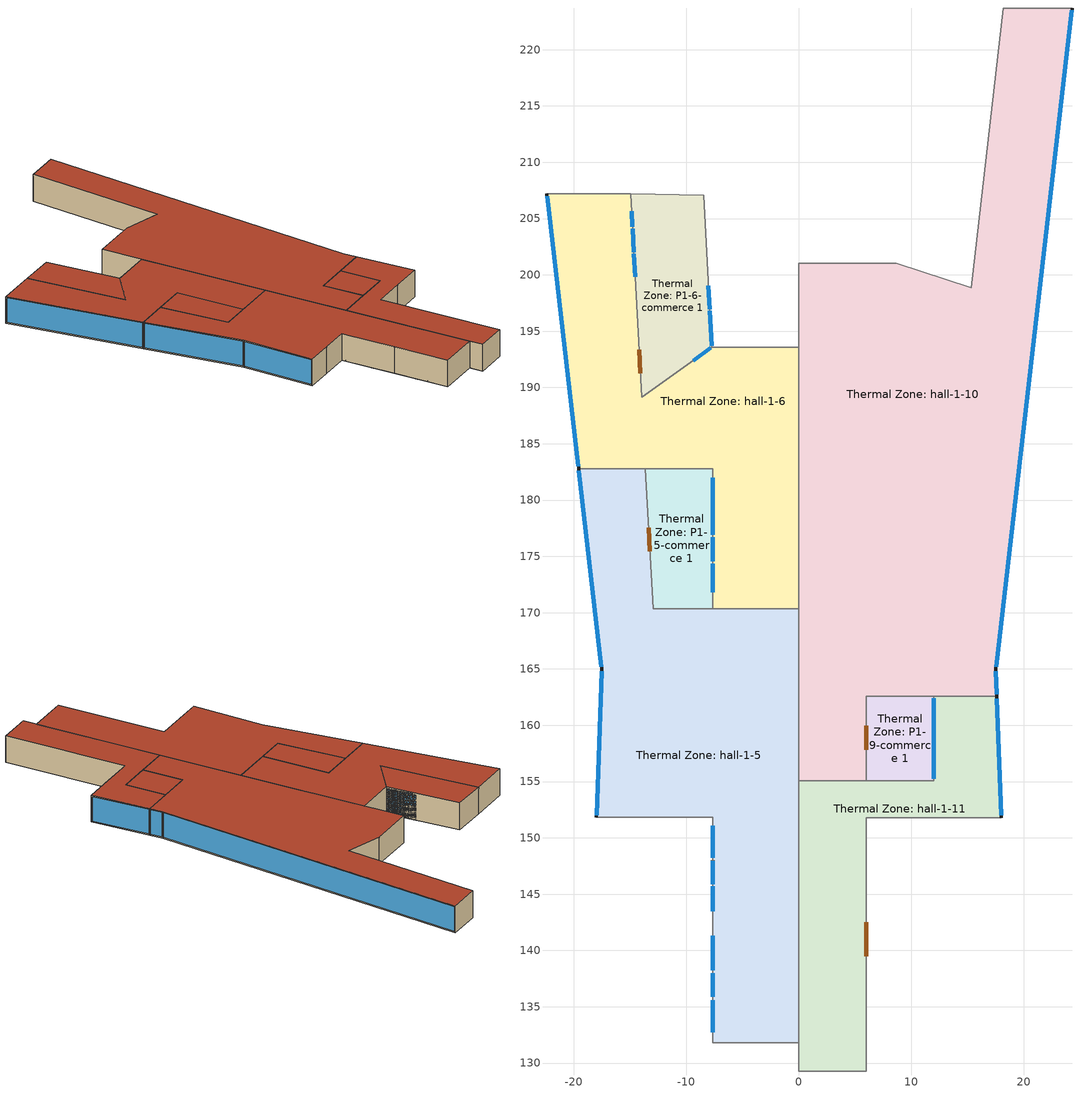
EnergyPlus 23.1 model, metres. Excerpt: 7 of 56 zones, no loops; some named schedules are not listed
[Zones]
Thermal Zone: hall-1-11
 floor ground (ExtSlabCarpet 4in ClimateZone 1-8): 17.59,162.56 17.97,151.8 6,151.8 6,129.3 0,129.3 0,155.06 12.01,155.06 12.01,162.56 z0
 wall outside (ASHRAE 189.1-2009 ExtWall Mass ClimateZone 5): 17.97,151.8 17.59,162.56 z0:5
 wall to Thermal Zone: hall-1-12 (Air Wall): 12.01,151.8 17.97,151.8 / 0,129.3 6,129.3 z0:5
 wall to Thermal Zone: P1-10-restroom 1 (Interior Wall): 6,129.3 6,151.8 12.01,151.8 z0:5
 wall to Thermal Zone: hall-1-4 (Air Wall): 0,131.82 0,129.3 z0:5
 wall to Thermal Zone: hall-1-5 (Air Wall): 0,155.06 0,131.82 z0:5
 wall to Thermal Zone: hall-1-10 (Air Wall): 6,155.06 0,155.06 / 17.59,162.56 12.01,162.56 z0:5
 wall to Thermal Zone: P1-9-commerce 1 (Interior Wall): 12.01,162.56 12.01,155.06 6,155.06 z0:5
 window (Curtain Window): 17.96,152 17.59,162.36 z0.2:4.8
 window inside (Interior Window): 12.01,162.38 12.01,155.24 z0.2:4.8
 door inside (Interior Door): 6,139.49 6,142.49 z0:2.5
 roof outside (ASHRAE 189.1-2009 ExtRoof IEAD ClimateZone 2-5): 6,129.3 6,151.8 17.97,151.8 17.59,162.56 12.01,162.56 12.01,155.06 0,155.06 0,129.3 z5
Thermal Zone: hall-1-5
 floor ground (ExtSlabCarpet 4in ClimateZone 1-8): -13.61,182.79 -12.95,170.34 0,170.34 0,131.82 -7.64,131.82 -7.64,151.82 -17.97,151.82 -17.5,165 -19.55,182.79 z0
 wall outside (ASHRAE 189.1-2009 ExtWall Mass ClimateZone 5): -19.55,182.79 -17.5,165 -17.97,151.82 z0:5
 wall to Thermal Zone: P1-5-commerce 1 (Interior Wall): -7.64,170.34 -12.95,170.34 -13.61,182.79 z0:5
 wall to Thermal Zone: hall-1-6 (Air Wall): 0,170.34 -7.64,170.34 / -13.61,182.79 -19.55,182.79 z0:5
 wall to Thermal Zone: hall-1-10 (Air Wall): 0,155.06 0,170.34 z0:5
 wall to Thermal Zone: hall-1-4 (Air Wall): -7.64,131.82 0,131.82 / -17.97,151.82 -12.95,151.82 z0:5
 wall to Thermal Zone: P1-4-commerce 1 (Interior Wall): -7.64,141.82 -7.64,131.82 z0:5
 wall to Thermal Zone: P1-4-dining 1 (Interior Wall): -12.95,151.82 -7.64,151.82 -7.64,141.82 z0:5
 window (Curtain Window): -19.53,182.6 -17.52,165.2 / -17.51,164.8 -17.96,152.02 z0.2:4.8
 window inside (Interior Window): -7.64,141.3 -7.64,138.24 / -7.64,135.59 -7.64,132.75 / -7.64,151.06 -7.64,148.21 / -7.64,145.7 -7.64,143.5 z0.2:4.8; -7.64,137.97 -7.64,135.87 z2.74:4.8; -7.64,147.98 -7.64,145.89 z2.72:4.8
 door inside (Interior Door): -13.22,175.45 -13.33,177.55 / -7.64,147.99 -7.64,145.89 / -7.64,137.97 -7.64,135.87 z0:2.5
 roof outside (ASHRAE 189.1-2009 ExtRoof IEAD ClimateZone 2-5): 0,131.82 0,170.34 -12.95,170.34 -13.61,182.79 -19.55,182.79 -17.5,165 -17.97,151.82 -7.64,151.82 -7.64,131.82 z5
Thermal Zone: hall-1-10
 floor ground (ExtSlabCarpet 4in ClimateZone 1-8): 24.27,223.7 17.5,165 17.59,162.56 6,162.56 6,155.06 0,155.06 0,201.04 8.64,201.04 15.3,198.86 18.17,223.7 z0
 wall outside (ASHRAE 189.1-2009 ExtWall Mass ClimateZone 5): 17.59,162.56 17.5,165 24.27,223.7 z0:5
 wall to Thermal Zone: P1-9-commerce 1 (Interior Wall): 6,155.06 6,162.56 12,162.56 z0:5
 wall to Thermal Zone: hall-1-6 (Air Wall): 0,193.57 0,170.34 z0:5
 wall to Thermal Zone: hall-1-7 (Air Wall): 0,201.04 0,193.57 z0:5
 wall to Thermal Zone: hall-1-9 (Air Wall): 8.64,201.04 0,201.04 / 24.27,223.7 18.17,223.7 z0:5
 wall to Thermal Zone: P1-8-restroom 1 (Interior Wall): 18.17,223.7 15.3,198.86 8.64,201.04 z0:5
 window (Curtain Window): 17.58,162.76 17.51,164.8 / 17.52,165.2 24.25,223.5 z0.2:4.8
 door inside (Interior Door): 6,157.84 6,159.94 z0:2.5
 roof outside (ASHRAE 189.1-2009 ExtRoof IEAD ClimateZone 2-5): 6,155.06 6,162.56 17.59,162.56 17.5,165 24.27,223.7 18.17,223.7 15.3,198.86 8.64,201.04 0,201.04 0,155.06 z5
Thermal Zone: P1-9-commerce 1
 floor ground (ExtSlabCarpet 4in ClimateZone 1-8): 12.01,162.56 12.01,155.06 6.01,155.06 6.01,162.56 z0
 roof outside (ASHRAE 189.1-2009 ExtRoof IEAD ClimateZone 2-5): 12.01,155.06 12.01,162.56 6.01,162.56 6.01,155.06 z5
Thermal Zone: hall-1-6
 floor ground (ExtSlabCarpet 4in ClimateZone 1-8): -14.93,207.19 -13.96,189.13 -7.73,193.57 0,193.57 0,170.34 -7.64,170.34 -7.64,182.79 -19.55,182.79 -22.37,207.19 z0
 wall outside (ASHRAE 189.1-2009 ExtWall Mass ClimateZone 5): -22.37,207.19 -19.55,182.79 z0:5
 wall to Thermal Zone: P1-6-commerce 1 (Interior Wall): -7.73,193.57 -13.96,189.13 -14.93,207.19 z0:5
 wall to Thermal Zone: hall-1-7 (Air Wall): 0,193.57 -7.73,193.57 / -14.93,207.19 -22.37,207.19 z0:5
 wall to Thermal Zone: P1-5-commerce 1 (Interior Wall): -13.61,182.79 -7.64,182.79 -7.64,170.34 z0:5
 window (Curtain Window): -22.35,206.99 -19.58,182.99 z0.2:4.8
 window inside (Interior Window): -7.64,181.98 -7.64,176.92 / -7.64,174.35 -7.64,171.83 / -7.82,193.51 -9.38,192.39 / -14.53,199.83 -14.64,201.87 / -14.77,204.29 -14.84,205.65 z0.2:4.8; -7.64,176.68 -7.64,174.58 z2.68:4.8; -14.65,202.02 -14.76,204.12 z2.65:4.8
 door inside (Interior Door): -14.65,202.02 -14.76,204.12 / -14.07,191.26 -14.18,193.36 / -7.64,176.68 -7.64,174.58 z0:2.5
 roof outside (ASHRAE 189.1-2009 ExtRoof IEAD ClimateZone 2-5): 0,170.34 0,193.57 -7.73,193.57 -13.96,189.13 -14.93,207.19 -22.37,207.19 -19.55,182.79 -7.64,182.79 -7.64,170.34 z5
Thermal Zone: P1-5-commerce 1
 floor ground (ExtSlabCarpet 4in ClimateZone 1-8): -7.64,182.79 -7.64,170.34 -12.95,170.34 -13.61,182.79 z0
 roof outside (ASHRAE 189.1-2009 ExtRoof IEAD ClimateZone 2-5): -7.64,170.34 -7.64,182.79 -13.61,182.79 -12.95,170.34 z5
Thermal Zone: P1-6-commerce 1
 floor ground (ExtSlabCarpet 4in ClimateZone 1-8): -14.93,207.19 -8.45,207.05 -7.73,193.57 -13.96,189.13 z0
 wall to Thermal Zone: hall-1-7 (Interior Wall): -7.73,193.57 -8.45,207.05 -14.93,207.19 z0:5
 window inside (Interior Window): -7.74,193.7 -7.9,196.81 z0.2:4.8; -7.91,196.93 -8.02,199.02 z2.62:4.8
 door inside (Interior Door): -7.91,196.93 -8.02,199.02 z0:2.5
 roof outside (ASHRAE 189.1-2009 ExtRoof IEAD ClimateZone 2-5): -13.96,189.13 -7.73,193.57 -8.45,207.05 -14.93,207.19 z5
[Building]
Building 1: Maximum number of warmup days=50; Minimum number of warmup days=6
[Site:Location]
Beijing: Elevation=31.3; Latitude=39.8; Longitude=116.47; Time zone=8
[SizingPeriod:DesignDay] Ashrae clear sky optical depth for beam irradiance taub=0.747; Ashrae clear sky optical depth for diffuse irradiance taud=1.448; Barometric pressure=100950; Begin environment reset mode=FullResetAtBeginEnvironment; Daily dry bulb temperature range=8.9; Day of month=21; Day type=SummerDesignDay; Daylight saving time indicator=No; Dry bulb temperature range modifier type=DefaultMultipliers; Month=7; Rain indicator=No; Snow indicator=No; Solar model indicator=ASHRAETau; Wind direction=180; Wind speed=3.4
Name | Humidity condition type | Maximum dry bulb temperature | Wetbulb or dewpoint at maximum dry bulb | Enthalpy at maximum dry bulb
Beijing Ann Clg .4% Condns DB=>MWB | WetBulb | 34.9 | 22.2
Beijing Ann Clg .4% Condns DP=>MDB | DewPoint | 28.9 | 26.1
Beijing Ann Clg .4% Condns Enth=>MDB | Enthalpy | 30.1 |  | 86200
Beijing Ann Clg .4% Condns WB=>MDB | WetBulb | 30.5 | 27
[Construction]
ASHRAE 189.1-2009 ExtRoof IEAD ClimateZone 2-5: Roof Membrane, Roof Insulation [21], Metal Decking
ASHRAE 189.1-2009 ExtWall Mass ClimateZone 5: 1IN Stucco, 8IN Concrete HW, Wall Insulation [40], 1/2IN Gypsum
Curtain Window: Curtain Wall 12T Low-E, Ar, Curtain Wall 12T
ExtSlabCarpet 4in ClimateZone 1-8: MAT-CC05 4 HW CONCRETE, CP02 CARPET PAD
Interior Door: G05 25mm wood
Interior Wall: G01a 19mm gypsum board, F04 Wall air space resistance, G01a 19mm gypsum board
Interior Window: Clear 3mm
[Construction:AirBoundary]
Air Wall: SimpleMixing, 0.8, Always On
[Material] Thermal absorptance=0.9
Name | Conductivity | Density | Roughness | Solar absorptance | Specific heat | Thickness | Visible absorptance
1/2IN Gypsum | 0.16 | 784.9 | Smooth | 0.4 | 830 | 0.0127 | 0.4
1IN Stucco | 0.6918 | 1858 | Smooth | 0.92 | 837 | 0.0253 | 0.92
8IN Concrete HW | 1.7296 | 2243 | MediumRough | 0.65 | 837 | 0.2033 | 0.65
G01a 19mm gypsum board | 0.16 | 800 | MediumSmooth | 0.4 | 1090 | 0.019 | 0.4
G05 25mm wood | 0.15 | 608 | MediumSmooth | 0.5 | 1630 | 0.0254 | 0.5
MAT-CC05 4 HW CONCRETE | 1.311 | 2240 | Rough | 0.85 | 836.8 | 0.1016 | 0.85
Metal Decking | 45.006 | 7680 | MediumSmooth | 0.6 | 418.4 | 0.0015 | 0.6
Roof Insulation [21] | 0.049 | 265 | MediumRough | 0.7 | 836.8 | 0.2105 | 0.7
Roof Membrane | 0.16 | 1121.29 | VeryRough | 0.7 | 1460 | 0.0095 | 0.7
Wall Insulation [40] | 0.0432 | 91 | MediumRough | 0.5 | 837 | 0.0794 | 0.5
[Material:AirGap]
F04 Wall air space resistance: Thermal resistance=0.15
[Material:NoMass]
CP02 CARPET PAD: Roughness=Smooth; Solar absorptance=0.8; Thermal absorptance=0.9; Thermal resistance=0.1; Visible absorptance=0.8
[WindowMaterial:Gas]
Ar: Gas type=Argon; Thickness=0.018
[WindowMaterial:Glazing] Back side solar reflectance at normal incidence=0; Optical data type=SpectralAverage
Name | Back side infrared hemispherical emissivity | Back side visible reflectance at normal incidence | Conductivity | Dirt correction factor for solar and visible transmittance | Front side infrared hemispherical emissivity | Front side solar reflectance at normal incidence | Front side visible reflectance at normal incidence | Infrared transmittance at normal incidence | Solar diffusing | Solar transmittance at normal incidence | Thickness | Visible transmittance at normal incidence
Clear 3mm | 0.84 | 0 | 0.9 | 1 | 0.84 | 0.075 | 0.081 | 0 | No | 0.837 | 0.003 | 0.898
Curtain Wall 12T |  | 0 |  |  |  | 0.08 | 0.08 |  |  | 0.91 | 0.012 | 0.916
Curtain Wall 12T Low-E |  | 0.14 |  |  |  | 0.41 | 0.13 |  |  | 0.38 | 0.012 | 0.72
[ElectricEquipment] Design level calculation method=Watts/Area
Name | Schedule | Watts per zone floor area | Zone or zonelist or space or spacelist | End use subcategory | Fraction latent | Fraction lost | Fraction radiant
189.1-2009 - Office - WholeBuilding - Lg Office - CZ4-8 Electric Equipment | Large Office Bldg Equip | 5.81251 | 189.1-2009 - Office - WholeBuilding - Lg Office - CZ4-8
Retail Retail Elec Equip | RetailStandalone BLDG_EQUIP_SCH | 3.22917 | Retail Retail | General | 0 | 0 | 0.5
[Lights] Design level calculation method=Watts/Area
Name | Schedule | Watts per zone floor area | Zone or zonelist or space or spacelist | End use subcategory | Fraction radiant | Fraction replaceable | Fraction visible | Return air fraction
189.1-2009 - Office - WholeBuilding - Lg Office - CZ4-8 Lights | Large Office Bldg Light | 9.68752 | 189.1-2009 - Office - WholeBuilding - Lg Office - CZ4-8
Retail Retail Lights | RetailStandalone BLDG_LIGHT_SCH | 18.2986 | Retail Retail | General | 0.7 | 1 | 0.2 | 0
[People] Fraction radiant=0.3; Number of people calculation method=People/Area; Sensible heat fraction=0.6
Name | Activity level schedule | Number of people schedule | People per floor area | Zone or zonelist or space or spacelist
189.1-2009 - Office - WholeBuilding - Lg Office - CZ4-8 People | Large Office Activity | Large Office Bldg Occ | 0.0538196 | 189.1-2009 - Office - WholeBuilding - Lg Office - CZ4-8
Retail Retail People | RetailStandalone ACTIVITY_SCH | RetailStandalone BLDG_OCC_SCH | 0.161459 | Retail Retail
[Space]
Name | Zone | Space type
P1-5-commerce 1 | Thermal Zone: P1-5-commerce 1 | Retail Retail
P1-6-commerce 1 | Thermal Zone: P1-6-commerce 1 | Retail Retail
P1-9-commerce 1 | Thermal Zone: P1-9-commerce 1 | Retail Retail
hall-1-5 | Thermal Zone: hall-1-5 | 189.1-2009 - Office - WholeBuilding - Lg Office - CZ4-8
hall-1-6 | Thermal Zone: hall-1-6 | 189.1-2009 - Office - WholeBuilding - Lg Office - CZ4-8
hall-1-10 | Thermal Zone: hall-1-10 | 189.1-2009 - Office - WholeBuilding - Lg Office - CZ4-8
hall-1-11 | Thermal Zone: hall-1-11 | 189.1-2009 - Office - WholeBuilding - Lg Office - CZ4-8
[SpaceList]
189.1-2009 - Office - WholeBuilding - Lg Office - CZ4-8: hall-1-1, hall-1-13, hall-1-12, hall-2-3, hall-1-2, hall-1-9, hall-1-6, P1-2-breakroom 1, hall-1-11, hall-1-3, hall-1-4, hall-2-1, hall-1-10, hall-1-5, hall-1-7, hall-1-8, hall-4-4, hall-4-3, hall-4-2, hall-4-1, hall-2-2, hall-3-1, hall-3-2, hall-3-3
Retail Retail: P3-1-commerce 1, P2-1-commerce 2, P1-1-commerce 1, P1-11-commerce 2, P4-1-commerce 1, P1-11-commerce 1, P1-3-commerce 1, P2-1-commerce 3, P1-4-commerce 1, P4-2-commerce 2, P1-9-commerce 1, P4-2-commerce 1, P1-5-commerce 1, P1-6-commerce 1, P4-3-commerce 2, P4-3-commerce 1
[Zone] Multiplier=1; Part of total floor area=Yes; Zone inside convection algorithm=TARP; Zone outside convection algorithm=TARP
Thermal Zone: P1-5-commerce 1; Thermal Zone: P1-6-commerce 1; Thermal Zone: P1-9-commerce 1; Thermal Zone: hall-1-5; Thermal Zone: hall-1-6; Thermal Zone: hall-1-10; Thermal Zone: hall-1-11
[ZoneInfiltration:DesignFlowRate] Design flow rate calculation method=Flow/ExteriorArea
Name | Flow rate per exterior surface area | Schedule | Zone or zonelist or space or spacelist
189.1-2009 - Office - WholeBuilding - Lg Office - CZ4-8 Infiltration | 0.000226568 | Large Office Infil Quarter On | 189.1-2009 - Office - WholeBuilding - Lg Office - CZ4-8
Retail Retail Infiltration | 0.00030226 | RetailStandalone INFIL_SCH_PNNL | Retail Retail
[Schedule:Day:Interval]
Always On Default; RetailStandalone BLDG_EQUIP_SCH Summer Design Day; RetailStandalone BLDG_LIGHT_SCH Summer Design Day: 24:00, 1, No
RetailStandalone ACTIVITY_SCH Default; RetailStandalone ACTIVITY_SCH Summer Design Day: 24:00, 120, No
RetailStandalone BLDG_EQUIP_SCH Default: 09:00, 0.15, 10:00, 0.3, 12:00, 0.6, 17:00, 0.8, 18:00, 0.6, 19:00, 0.4, 24:00, 0.15, No
RetailStandalone BLDG_EQUIP_SCH Sat Day: 07:00, 0.15, 08:00, 0.3, 09:00, 0.5, 10:00, 0.8, 18:00, 0.9, 19:00, 0.7, 21:00, 0.5, 22:00, 0.3, 24:00, 0.15, No
RetailStandalone BLDG_EQUIP_SCH Winter Design Day; RetailStandalone BLDG_LIGHT_SCH Winter Design Day: 24:00, 0, No
RetailStandalone BLDG_EQUIP_SCH Wkdy Day: 07:00, 0.2, 08:00, 0.4, 09:00, 0.6, 19:00, 0.9, 21:00, 0.7, 24:00, 0.2, No
RetailStandalone BLDG_LIGHT_SCH Default: 09:00, 0.05, 10:00, 0.1, 12:00, 0.4, 17:00, 0.6, 18:00, 0.4, 19:00, 0.2, 24:00, 0.05, No
RetailStandalone BLDG_LIGHT_SCH Sat Day: 07:00, 0.05, 08:00, 0.1, 09:00, 0.3, 10:00, 0.6, 18:00, 0.9, 19:00, 0.5, 21:00, 0.3, 22:00, 0.1, 24:00, 0.05, No
RetailStandalone BLDG_LIGHT_SCH Wkdy Day: 07:00, 0.05, 08:00, 0.2, 09:00, 0.4, 18:00, 0.9, 21:00, 0.5, 22:00, 0.2, 24:00, 0.05, No
[Schedule:Week:Daily]
Always On Week Rule - Jan1-Dec31: Always On Default, Always On Default, Always On Default, Always On Default, Always On Default, Always On Default, Always On Default, Always On Default, Always On Default, Always On Default, Always On Default, Always On Default
Large Office Activity Week Rule - Jan1-Dec31: Large Office Activity Default Schedule, Large Office Activity Default Schedule, Large Office Activity Default Schedule, Large Office Activity Default Schedule, Large Office Activity Default Schedule, Large Office Activity Default Schedule, Large Office Activity Default Schedule, Large Office Activity Default Schedule, Large Office Activity Summer Design Day, Large Office Activity Winter Design Day, Large Office Activity Default Schedule, Large Office Activity Default Schedule
Large Office Bldg Equip Week Rule - Jan1-Dec31: Large Office Bldg Equip Rule 1 Day Schedule, Large Office Bldg Equip Default Schedule, Large Office Bldg Equip Default Schedule, Large Office Bldg Equip Default Schedule, Large Office Bldg Equip Default Schedule, Large Office Bldg Equip Default Schedule, Large Office Bldg Equip Rule 2 Day Schedule, Large Office Bldg Equip Default Schedule, Large Office Bldg Equip Summer Design Day, Large Office Bldg Equip Winter Design Day, Large Office Bldg Equip Default Schedule, Large Office Bldg Equip Default Schedule
Large Office Bldg Light Week Rule - Jan1-Dec31: Large Office Bldg Light Rule 1 Day Schedule, Large Office Bldg Light Default Schedule, Large Office Bldg Light Default Schedule, Large Office Bldg Light Default Schedule, Large Office Bldg Light Default Schedule, Large Office Bldg Light Default Schedule, Large Office Bldg Light Rule 2 Day Schedule, Large Office Bldg Light Default Schedule, Large Office Bldg Light Summer Design Day, Large Office Bldg Light Winter Design Day, Large Office Bldg Light Default Schedule, Large Office Bldg Light Default Schedule
Large Office Bldg Occ Week Rule - Jan1-Dec31: Large Office Bldg Occ Rule 1 Day Schedule, Large Office Bldg Occ Default Schedule, Large Office Bldg Occ Default Schedule, Large Office Bldg Occ Default Schedule, Large Office Bldg Occ Default Schedule, Large Office Bldg Occ Default Schedule, Large Office Bldg Occ Rule 2 Day Schedule, Large Office Bldg Occ Default Schedule, Large Office Bldg Occ Summer Design Day, Large Office Bldg Occ Winter Design Day, Large Office Bldg Occ Default Schedule, Large Office Bldg Occ Default Schedule
Large Office Infil Quarter On Week Rule - Jan1-Dec31: Large Office Infil Quarter On Rule 1 Day Schedule, Large Office Infil Quarter On Default Schedule, Large Office Infil Quarter On Default Schedule, Large Office Infil Quarter On Default Schedule, Large Office Infil Quarter On Default Schedule, Large Office Infil Quarter On Default Schedule, Large Office Infil Quarter On Rule 2 Day Schedule, Large Office Infil Quarter On Default Schedule, Large Office Infil Quarter On Summer Design Day, Large Office Infil Quarter On Winter Design Day, Large Office Infil Quarter On Default Schedule, Large Office Infil Quarter On Default Schedule
RetailStandalone ACTIVITY_SCH Week Rule - Jan1-Dec31: RetailStandalone ACTIVITY_SCH Default, RetailStandalone ACTIVITY_SCH Default, RetailStandalone ACTIVITY_SCH Default, RetailStandalone ACTIVITY_SCH Default, RetailStandalone ACTIVITY_SCH Default, RetailStandalone ACTIVITY_SCH Default, RetailStandalone ACTIVITY_SCH Default, RetailStandalone ACTIVITY_SCH Default, RetailStandalone ACTIVITY_SCH Summer Design Day, RetailStandalone ACTIVITY_SCH Winter Design Day, RetailStandalone ACTIVITY_SCH Default, RetailStandalone ACTIVITY_SCH Default
RetailStandalone BLDG_EQUIP_SCH Week Rule - Jan1-Dec31: RetailStandalone BLDG_EQUIP_SCH Default, RetailStandalone BLDG_EQUIP_SCH Wkdy Day, RetailStandalone BLDG_EQUIP_SCH Wkdy Day, RetailStandalone BLDG_EQUIP_SCH Wkdy Day, RetailStandalone BLDG_EQUIP_SCH Wkdy Day, RetailStandalone BLDG_EQUIP_SCH Wkdy Day, RetailStandalone BLDG_EQUIP_SCH Sat Day, RetailStandalone BLDG_EQUIP_SCH Default, RetailStandalone BLDG_EQUIP_SCH Summer Design Day, RetailStandalone BLDG_EQUIP_SCH Winter Design Day, RetailStandalone BLDG_EQUIP_SCH Default, RetailStandalone BLDG_EQUIP_SCH Default
RetailStandalone BLDG_LIGHT_SCH Week Rule - Jan1-Dec31: RetailStandalone BLDG_LIGHT_SCH Default, RetailStandalone BLDG_LIGHT_SCH Wkdy Day, RetailStandalone BLDG_LIGHT_SCH Wkdy Day, RetailStandalone BLDG_LIGHT_SCH Wkdy Day, RetailStandalone BLDG_LIGHT_SCH Wkdy Day, RetailStandalone BLDG_LIGHT_SCH Wkdy Day, RetailStandalone BLDG_LIGHT_SCH Sat Day, RetailStandalone BLDG_LIGHT_SCH Default, RetailStandalone BLDG_LIGHT_SCH Summer Design Day, RetailStandalone BLDG_LIGHT_SCH Winter Design Day, RetailStandalone BLDG_LIGHT_SCH Default, RetailStandalone BLDG_LIGHT_SCH Default
RetailStandalone BLDG_OCC_SCH Week Rule - Jan1-Dec31: RetailStandalone BLDG_OCC_SCH Default, RetailStandalone BLDG_OCC_SCH Wkdy Day, RetailStandalone BLDG_OCC_SCH Wkdy Day, RetailStandalone BLDG_OCC_SCH Wkdy Day, RetailStandalone BLDG_OCC_SCH Wkdy Day, RetailStandalone BLDG_OCC_SCH Wkdy Day, RetailStandalone BLDG_OCC_SCH Sat Day, RetailStandalone BLDG_OCC_SCH Default, RetailStandalone BLDG_OCC_SCH Summer Design Day, RetailStandalone BLDG_OCC_SCH Winter Design Day, RetailStandalone BLDG_OCC_SCH Default, RetailStandalone BLDG_OCC_SCH Default
RetailStandalone INFIL_SCH_PNNL Week Rule - Jan1-Dec31: RetailStandalone INFIL_SCH_PNNL Default, RetailStandalone INFIL_SCH_PNNL SmrDsn|Wkdy Day, RetailStandalone INFIL_SCH_PNNL SmrDsn|Wkdy Day, RetailStandalone INFIL_SCH_PNNL SmrDsn|Wkdy Day, RetailStandalone INFIL_SCH_PNNL SmrDsn|Wkdy Day, RetailStandalone INFIL_SCH_PNNL SmrDsn|Wkdy Day, RetailStandalone INFIL_SCH_PNNL WntrDsn|Sat Day, RetailStandalone INFIL_SCH_PNNL Default, RetailStandalone INFIL_SCH_PNNL Summer Design Day, RetailStandalone INFIL_SCH_PNNL Winter Design Day, RetailStandalone INFIL_SCH_PNNL Default, RetailStandalone INFIL_SCH_PNNL Default
[Schedule:Year]
Always On: Always On Week Rule - Jan1-Dec31, 1, 1, 12, 31
Large Office Activity: Large Office Activity Week Rule - Jan1-Dec31, 1, 1, 12, 31
Large Office Bldg Equip: Large Office Bldg Equip Week Rule - Jan1-Dec31, 1, 1, 12, 31
Large Office Bldg Light: Large Office Bldg Light Week Rule - Jan1-Dec31, 1, 1, 12, 31
Large Office Bldg Occ: Large Office Bldg Occ Week Rule - Jan1-Dec31, 1, 1, 12, 31
Large Office Infil Quarter On: Large Office Infil Quarter On Week Rule - Jan1-Dec31, 1, 1, 12, 31
RetailStandalone ACTIVITY_SCH: RetailStandalone ACTIVITY_SCH Week Rule - Jan1-Dec31, 1, 1, 12, 31
RetailStandalone BLDG_EQUIP_SCH: RetailStandalone BLDG_EQUIP_SCH Week Rule - Jan1-Dec31, 1, 1, 12, 31
RetailStandalone BLDG_LIGHT_SCH: RetailStandalone BLDG_LIGHT_SCH Week Rule - Jan1-Dec31, 1, 1, 12, 31
RetailStandalone BLDG_OCC_SCH: RetailStandalone BLDG_OCC_SCH Week Rule - Jan1-Dec31, 1, 1, 12, 31
RetailStandalone INFIL_SCH_PNNL: RetailStandalone INFIL_SCH_PNNL Week Rule - Jan1-Dec31, 1, 1, 12, 31
